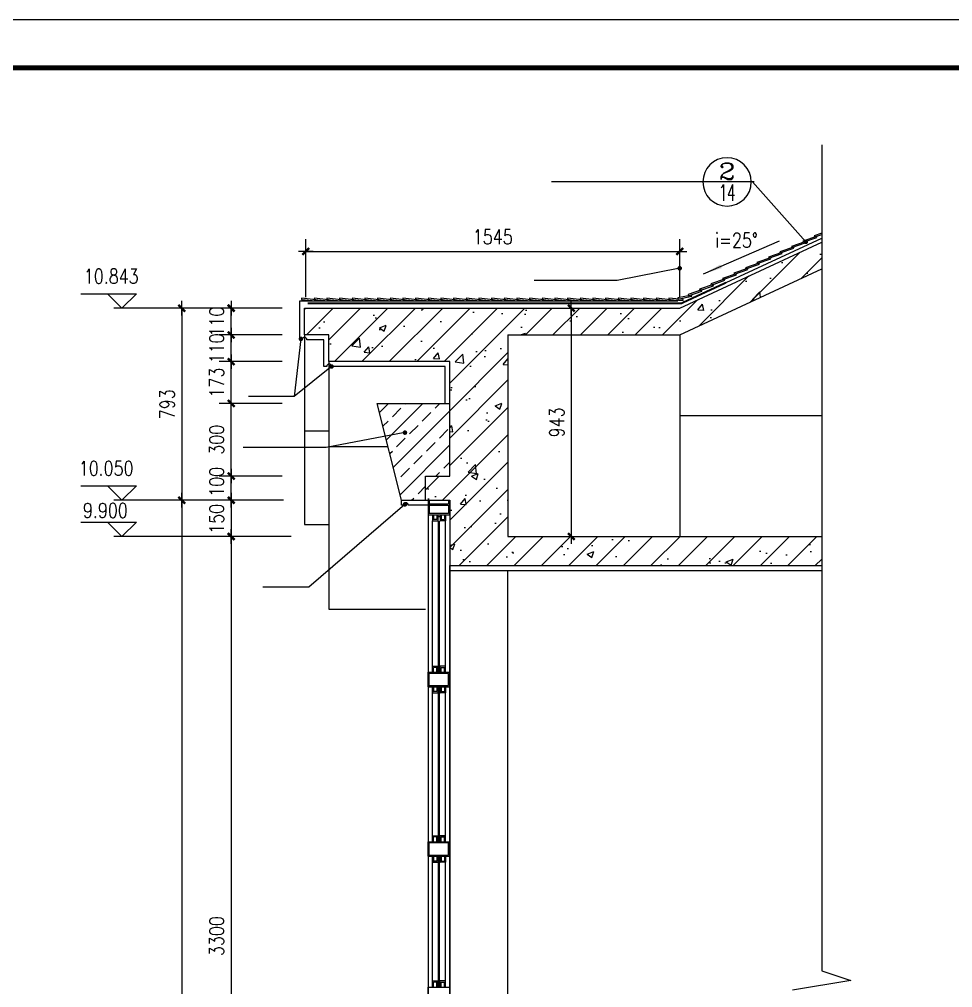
# Model space of a CAD drawing. Extents: x 12400 to 217743, y 90685 to 209848.
# Drawn here: x 102623 to 106478, y 187522 to 191521 of the extents above; entities that cross this region are included whole.
import ezdxf
from ezdxf.enums import TextEntityAlignment as Align

# ---------------------------------------------------------------- set-up
doc = ezdxf.new("R2010")
doc.units = 0
doc.header["$LTSCALE"] = 200
doc.linetypes.add('CONTINOUS', pattern=[0])
doc.layers.get('0').update_dxf_attribs({"linetype": 'CONTINUOUS'})
doc.layers.get('DEFPOINTS').update_dxf_attribs({"linetype": 'CONTINUOUS'})
for name, color, linetype in [('2', 2, 'CONTINUOUS'), ('4', 4, 'CONTINUOUS'), ('8', 8, 'CONTINUOUS'), ('ASHADE', 7, 'CONTINUOUS'), ('F1', 121, 'CONTINOUS'), ('HATCH', 8, 'CONTINUOUS'), ('PM-143', 143, 'CONTINUOUS'), ('PM-8', 8, 'CONTINUOUS'), ('PUB_DIM', 3, 'CONTINUOUS'), ('PUB_TITLE', 143, 'CONTINUOUS'), ('TEXT', 7, 'CONTINUOUS')]:
    doc.layers.add(name, color=color, linetype=linetype)
doc.styles.add('COMP', font='complex', dxfattribs={"bigfont": 'hztxt'})
doc.styles.add('DIM_FONT', font='SIMPLEX', dxfattribs={"width": 0.8})
doc.dimstyles.new('DIMA20', dxfattribs={"dimscale": 0.2, "dimtxt": 300, "dimasz": 1, "dimexe": 250, "dimexo": 300, "dimgap": 150, "dimtad": 1, "dimdec": 0, "dimzin": 0, "dimdsep": 46, "dimtxsty": 'DIM_FONT', "dimblk": '_DIMX', "dimblk1": '_DIMX', "dimblk2": '_DIMX', "dimcen": 2.5, "dimse1": 1, "dimclrt": 7, "dimadec": 0, "dimazin": 0, "dimtfac": 1, "dimtdec": 0, "dimtix": 1, "dimtmove": 2, "dimatfit": 3, "dimldrblk": '_DIMX', "dimfxl": 0, "dimtolj": 1, "dimtzin": 0, "dimarcsym": 0})
doc.dimstyles.new('DIMB20', dxfattribs={"dimscale": 0.2, "dimtxt": 300, "dimasz": 1, "dimexe": 250, "dimexo": 300, "dimgap": 150, "dimtad": 1, "dimdec": 0, "dimzin": 0, "dimdsep": 46, "dimtxsty": 'DIM_FONT', "dimblk": '_DIMX', "dimblk1": '_DIMX', "dimblk2": '_DIMX', "dimcen": 2.5, "dimse2": 1, "dimclrt": 7, "dimadec": 0, "dimazin": 0, "dimtfac": 1, "dimtdec": 0, "dimtix": 1, "dimtmove": 2, "dimatfit": 3, "dimldrblk": '_DIMX', "dimfxl": 0, "dimtolj": 1, "dimtzin": 0, "dimarcsym": 0})
doc.dimstyles.new('DIMN150', dxfattribs={"dimscale": 1.5, "dimtxt": 300, "dimasz": 1, "dimexe": 250, "dimexo": 0, "dimgap": 150, "dimtad": 1, "dimdec": 0, "dimzin": 0, "dimdsep": 46, "dimtxsty": 'DIM_FONT', "dimblk": '_DIMX', "dimblk1": '_DIMX', "dimblk2": '_DIMX', "dimsah": 1, "dimcen": 0, "dimclrt": 7, "dimadec": 0, "dimazin": 0, "dimtfac": 1, "dimtdec": 0, "dimtix": 1, "dimtmove": 2, "dimatfit": 3, "dimldrblk": '_DIMX', "dimfxl": 0, "dimtolj": 1, "dimtzin": 0, "dimarcsym": 0})
doc.dimstyles.new('DIMN20', dxfattribs={"dimscale": 0.2, "dimtxt": 300, "dimasz": 1, "dimexe": 250, "dimexo": 300, "dimgap": 150, "dimtad": 1, "dimdec": 0, "dimzin": 0, "dimdsep": 46, "dimtxsty": 'DIM_FONT', "dimblk": '_DIMX', "dimblk1": '_DIMX', "dimblk2": '_DIMX', "dimcen": 2.5, "dimclrt": 7, "dimadec": 0, "dimazin": 0, "dimtfac": 1, "dimtdec": 0, "dimtix": 1, "dimtmove": 2, "dimatfit": 3, "dimldrblk": '_DIMX', "dimfxl": 0, "dimtolj": 1, "dimtzin": 0, "dimarcsym": 0})

# ---------------------------------------------------------------- blocks, each defined once
blk = doc.blocks.new('_DIMX')
blk.add_line((-150, 0), (150, 0))
at = {"const_width": 50}
blk.add_lwpolyline([(-70, -70), (70, 70)], dxfattribs=at)
blk = doc.blocks.new('*D2131')
at = {"layer": 'DEFPOINTS', "color": 0}
for p in [(103708.8, 190328), (103293.9, 189535), (103713.7, 189535)]:
    blk.add_point(p, dxfattribs=at)
at = {"layer": 'PUB_DIM', "color": 0, "lineweight": -2}
for p, q in [((103708.8, 190328), (103243.9, 190328)), ((103293.9, 190327.8), (103293.9, 189535.2)), ((103713.7, 189535), (103243.9, 189535))]:
    blk.add_line(p, q, dxfattribs=at)
at = {"layer": 'PUB_DIM', "color": 0, "lineweight": -2, "xscale": 0.2, "yscale": 0.2, "zscale": 0.2}
for p, rotation in [((103293.9, 190328), 90), ((103293.9, 189535), 270)]:
    blk.add_blockref('_DIMX', p, dxfattribs=dict(at, rotation=rotation))
at = {"layer": 'PUB_DIM', "color": 7, "insert": (103233.9, 189931.5), "char_height": 60, "attachment_point": 5, "rotation": 90, "style": 'DIM_FONT'}
blk.add_mtext('\\A1;793', dxfattribs=at)
blk = doc.blocks.new('*D2134')
at = {"layer": 'DEFPOINTS', "color": 0}
for p in [(103593.7, 189535), (103498.3, 189385), (103813.1, 189385)]:
    blk.add_point(p, dxfattribs=at)
at = {"layer": 'PUB_DIM', "color": 0, "lineweight": -2}
for p, q in [((103593.7, 189535), (103448.3, 189535)), ((103498.3, 189534.8), (103498.3, 189385.2))]:
    blk.add_line(p, q, dxfattribs=at)
at = {"layer": 'PUB_DIM', "color": 0, "lineweight": -2, "xscale": 0.2, "yscale": 0.2, "zscale": 0.2}
for p, rotation in [((103498.3, 189535), 90), ((103498.3, 189385), 270)]:
    blk.add_blockref('_DIMX', p, dxfattribs=dict(at, rotation=rotation))
at = {"layer": 'PUB_DIM', "color": 7, "insert": (103438.3, 189458.3), "char_height": 60, "attachment_point": 5, "rotation": 90, "style": 'DIM_FONT'}
blk.add_mtext('\\A1;150', dxfattribs=at)
blk = doc.blocks.new('*D2137')
at = {"layer": 'DEFPOINTS', "color": 0}
for p in [(103498.3, 189635), (103708.8, 189635), (103593.7, 189535)]:
    blk.add_point(p, dxfattribs=at)
at = {"layer": 'PUB_DIM', "color": 0, "lineweight": -2}
for p, q in [((103708.8, 189635), (103448.3, 189635)), ((103498.3, 189535.2), (103498.3, 189634.8)), ((103593.7, 189535), (103448.3, 189535))]:
    blk.add_line(p, q, dxfattribs=at)
at = {"layer": 'PUB_DIM', "color": 0, "lineweight": -2, "xscale": 0.2, "yscale": 0.2, "zscale": 0.2}
for p, rotation in [((103498.3, 189635), 90), ((103498.3, 189535), 270)]:
    blk.add_blockref('_DIMX', p, dxfattribs=dict(at, rotation=rotation))
at = {"layer": 'PUB_DIM', "color": 7, "insert": (103438.3, 189611.1), "char_height": 60, "attachment_point": 5, "rotation": 90, "style": 'DIM_FONT'}
blk.add_mtext('\\A1;100', dxfattribs=at)
blk = doc.blocks.new('*D2138')
at = {"layer": 'DEFPOINTS', "color": 0}
for p in [(103498.3, 190107.3), (103708.8, 190107.3), (103593.7, 189934.7)]:
    blk.add_point(p, dxfattribs=at)
at = {"layer": 'PUB_DIM', "color": 0, "lineweight": -2}
for p, q in [((103708.8, 190107.3), (103448.3, 190107.3)), ((103498.3, 190107.5), (103498.3, 190107.7)), ((103498.3, 189934.7), (103498.3, 190107.3)), ((103593.7, 189934.7), (103448.3, 189934.7)), ((103498.3, 189934.5), (103498.3, 189934.3))]:
    blk.add_line(p, q, dxfattribs=at)
at = {"layer": 'PUB_DIM', "color": 0, "lineweight": -2, "xscale": 0.2, "yscale": 0.2, "zscale": 0.2}
for p, rotation in [((103498.3, 190107.3), 270), ((103498.3, 189934.7), 90)]:
    blk.add_blockref('_DIMX', p, dxfattribs=dict(at, rotation=rotation))
at = {"layer": 'PUB_DIM', "color": 7, "insert": (103438.3, 190021), "char_height": 60, "attachment_point": 5, "rotation": 90, "style": 'DIM_FONT'}
blk.add_mtext('\\A1;173', dxfattribs=at)
blk = doc.blocks.new('*D2139')
at = {"layer": 'DEFPOINTS', "color": 0}
for p in [(103498.3, 189934.7), (103708.8, 189934.7), (103593.7, 189635)]:
    blk.add_point(p, dxfattribs=at)
at = {"layer": 'PUB_DIM', "color": 0, "lineweight": -2}
for p, q in [((103708.8, 189934.7), (103448.3, 189934.7)), ((103498.3, 189635.2), (103498.3, 189934.5)), ((103593.7, 189635), (103448.3, 189635))]:
    blk.add_line(p, q, dxfattribs=at)
at = {"layer": 'PUB_DIM', "color": 0, "lineweight": -2, "xscale": 0.2, "yscale": 0.2, "zscale": 0.2}
for p, rotation in [((103498.3, 189934.7), 90), ((103498.3, 189635), 270)]:
    blk.add_blockref('_DIMX', p, dxfattribs=dict(at, rotation=rotation))
at = {"layer": 'PUB_DIM', "color": 7, "insert": (103438.3, 189784.8), "char_height": 60, "attachment_point": 5, "rotation": 90, "style": 'DIM_FONT'}
blk.add_mtext('\\A1;300', dxfattribs=at)
blk = doc.blocks.new('*D2140')
at = {"layer": 'DEFPOINTS', "color": 0}
for p in [(103498.3, 190217.6), (103708.8, 190217.6), (103593.7, 190107.3)]:
    blk.add_point(p, dxfattribs=at)
at = {"layer": 'PUB_DIM', "color": 0, "lineweight": -2}
for p, q in [((103708.8, 190217.6), (103448.3, 190217.6)), ((103498.3, 190217.8), (103498.3, 190218)), ((103498.3, 190107.3), (103498.3, 190217.6)), ((103593.7, 190107.3), (103448.3, 190107.3)), ((103498.3, 190107.1), (103498.3, 190106.9))]:
    blk.add_line(p, q, dxfattribs=at)
at = {"layer": 'PUB_DIM', "color": 0, "lineweight": -2, "xscale": 0.2, "yscale": 0.2, "zscale": 0.2}
for p, rotation in [((103498.3, 190217.6), 270), ((103498.3, 190107.3), 90)]:
    blk.add_blockref('_DIMX', p, dxfattribs=dict(at, rotation=rotation))
at = {"layer": 'PUB_DIM', "color": 7, "insert": (103438.3, 190162.4), "char_height": 60, "attachment_point": 5, "rotation": 90, "style": 'DIM_FONT'}
blk.add_mtext('\\A1;110', dxfattribs=at)
blk = doc.blocks.new('*D2141')
at = {"layer": 'DEFPOINTS', "color": 0}
for p in [(103498.3, 190328), (103708.8, 190328), (103593.7, 190217.6)]:
    blk.add_point(p, dxfattribs=at)
at = {"layer": 'PUB_DIM', "color": 0, "lineweight": -2}
for p, q in [((103708.8, 190328), (103448.3, 190328)), ((103498.3, 190328.2), (103498.3, 190328.4)), ((103498.3, 190217.6), (103498.3, 190328)), ((103593.7, 190217.6), (103448.3, 190217.6)), ((103498.3, 190217.4), (103498.3, 190217.2))]:
    blk.add_line(p, q, dxfattribs=at)
at = {"layer": 'PUB_DIM', "color": 0, "lineweight": -2, "xscale": 0.2, "yscale": 0.2, "zscale": 0.2}
for p, rotation in [((103498.3, 190328), 270), ((103498.3, 190217.6), 90)]:
    blk.add_blockref('_DIMX', p, dxfattribs=dict(at, rotation=rotation))
at = {"layer": 'PUB_DIM', "color": 7, "insert": (103438.3, 190272.8), "char_height": 60, "attachment_point": 5, "rotation": 90, "style": 'DIM_FONT'}
blk.add_mtext('\\A1;110', dxfattribs=at)
blk = doc.blocks.new('*D2144')
at = {"layer": 'DEFPOINTS', "color": 0}
for p in [(103677.8, 189535), (103293.9, 184035), (103913.7, 184035)]:
    blk.add_point(p, dxfattribs=at)
at = {"layer": 'PUB_DIM', "color": 0, "lineweight": -2}
for p, q in [((103293.9, 189534.8), (103293.9, 184035.2)), ((103913.7, 184035), (103243.9, 184035))]:
    blk.add_line(p, q, dxfattribs=at)
at = {"layer": 'PUB_DIM', "color": 0, "lineweight": -2, "xscale": 0.2, "yscale": 0.2, "zscale": 0.2}
for p, rotation in [((103293.9, 189535), 90), ((103293.9, 184035), 270)]:
    blk.add_blockref('_DIMX', p, dxfattribs=dict(at, rotation=rotation))
at = {"layer": 'PUB_DIM', "color": 7, "insert": (103233.9, 186785), "char_height": 60, "attachment_point": 5, "rotation": 90, "style": 'DIM_FONT'}
blk.add_mtext('\\A1;5500', dxfattribs=at)
blk = doc.blocks.new('*D2145')
at = {"layer": 'DEFPOINTS', "color": 0}
for p in [(103593.7, 189385), (103498.3, 186085), (103813.1, 186085)]:
    blk.add_point(p, dxfattribs=at)
at = {"layer": 'PUB_DIM', "color": 0, "lineweight": -2}
for p, q in [((103498.3, 189384.8), (103498.3, 186085.2)), ((103813.1, 186085), (103448.3, 186085))]:
    blk.add_line(p, q, dxfattribs=at)
at = {"layer": 'PUB_DIM', "color": 0, "lineweight": -2, "xscale": 0.2, "yscale": 0.2, "zscale": 0.2}
for p, rotation in [((103498.3, 189385), 90), ((103498.3, 186085), 270)]:
    blk.add_blockref('_DIMX', p, dxfattribs=dict(at, rotation=rotation))
at = {"layer": 'PUB_DIM', "color": 7, "insert": (103438.3, 187735), "char_height": 60, "attachment_point": 5, "rotation": 90, "style": 'DIM_FONT'}
blk.add_mtext('\\A1;3300', dxfattribs=at)
blk = doc.blocks.new('*D2146')
at = {"layer": 'DEFPOINTS', "color": 0}
for p in [(104753.3, 190328), (104753.3, 189385), (104903.2, 189385)]:
    blk.add_point(p, dxfattribs=at)
at = {"layer": 'PUB_DIM', "color": 0, "lineweight": -2}
for p, q in [((104753.3, 190328), (104953.2, 190328)), ((104903.2, 190327.8), (104903.2, 189385.2)), ((104753.3, 189385), (104953.2, 189385))]:
    blk.add_line(p, q, dxfattribs=at)
at = {"layer": 'PUB_DIM', "color": 0, "lineweight": -2, "xscale": 0.2, "yscale": 0.2, "zscale": 0.2}
for p, rotation in [((104903.2, 190328), 90), ((104903.2, 189385), 270)]:
    blk.add_blockref('_DIMX', p, dxfattribs=dict(at, rotation=rotation))
at = {"layer": 'PUB_DIM', "color": 7, "insert": (104843.2, 189856.5), "char_height": 60, "attachment_point": 5, "rotation": 90, "style": 'DIM_FONT'}
blk.add_mtext('\\A1;943', dxfattribs=at)
blk = doc.blocks.new('*D2147')
at = {"layer": 'DEFPOINTS', "color": 0}
for p in [(105351, 190562.8), (103806.4, 190373.2), (105351, 190373.2)]:
    blk.add_point(p, dxfattribs=at)
at = {"layer": 'PUB_DIM', "color": 0, "lineweight": -2}
for p, q in [((103806.4, 190373.2), (103806.4, 190612.8)), ((105351, 190373.2), (105351, 190612.8)), ((103806.6, 190562.8), (105350.8, 190562.8))]:
    blk.add_line(p, q, dxfattribs=at)
at = {"layer": 'PUB_DIM', "color": 0, "lineweight": -2, "xscale": 0.2, "yscale": 0.2, "zscale": 0.2, "rotation": 180}
blk.add_blockref('_DIMX', (103806.4, 190562.8), dxfattribs=at)
at = {"layer": 'PUB_DIM', "color": 0, "lineweight": -2, "xscale": 0.2, "yscale": 0.2, "zscale": 0.2}
blk.add_blockref('_DIMX', (105351, 190562.8), dxfattribs=at)
at = {"layer": 'PUB_DIM', "color": 7, "insert": (104578.7, 190622.8), "char_height": 60, "attachment_point": 5, "style": 'DIM_FONT'}
blk.add_mtext('\\A1;1545', dxfattribs=at)
blk = doc.blocks.new('_ARROW')
blk.add_solid([(0, 0), (-1, 0.1), (-1, -0.1)])
blk = doc.blocks.new('_INDEX')
blk.add_line((-0.5, 0), (0.5, 0))
blk.add_circle((0, 0), 0.5)
at = {"style": 'COMP'}
for tag, width, p, p2 in [('1', 2.333333, (-0.17, 0.05), (0.17, 0.05)), ('-', 1.166667, (-0.17, -0.39), (0.17, -0.39))]:
    blk.add_attdef(tag, text='', height=0.34, dxfattribs=dict(at, width=width)).set_placement(p, p2, align=Align.FIT)

msp = doc.modelspace()

# ---------------------------------------------------------------- hatches: boundary and pattern name
at = {"layer": 'HATCH'}
h = msp.add_hatch(dxfattribs=at)
h.set_pattern_fill('AN31C', color=256, scale=400, style=0)
h.set_pattern_definition([(45, (-98917.13, 179484.96), (-56.568542, 56.568542), []), (50, (-98917.13, 179484.96), (286.90407, -25.10085), [30, -330]), (355, (-98917.13, 179484.96), (-55.50053, 300.87685), [24, -264]), (100.4514, (-98893.22, 179482.87), (231.40375, 275.7758), [25.49608, -280.45684]), (46.1842, (-98917.13, 179564.96), (426.8964, -66.2076), [45, -495]), (96.6356, (-98881.55, 179559.44), (373.8651, 389.64715), [38.2441, -420.6852]), (351.1842, (-98917.13, 179564.96), (373.8648, 389.6474), [36, -396]), (21, (-98877.13, 179544.96), (238.76282, -161.04756), [30, -330]), (326, (-98877.13, 179544.96), (97.32613, 290.06), [24, -264]), (71.4514, (-98857.23, 179531.54), (336.08905, 129.0122), [25.49608, -280.45684]), (37.5, (-98917.13, 179484.96), (4.86394, 133.15754), [0, -260.8, 0, -268, 0, -265]), (7.5, (-98917.13, 179484.96), (105.227815, 157.76468), [0, -152.8, 0, -254.8, 0, -101]), (327.5, (-99006.33, 179484.96), (213.528974, -9.02195), [0, -100, 0, -312, 0, -414]), (317.5, (-99046.33, 179484.96), (233.27447, 40.042), [0, -130, 0, -207.2, 0, -294])])
h.paths.add_polyline_path([(104401.528, 190107.276), (104401.528, 189634.959), (104301.528, 189634.959), (104301.528, 189534.959), (104401.528, 189534.959), (104401.528, 189264.959), (105937.474, 189264.959), (105937.474, 189384.959), (104641.528, 189384.959), (104641.528, 190217.613), (105350.966, 190217.613), (105937.474, 190491.107), (105937.474, 190601.444), (105350.966, 190327.951), (103801.528, 190327.951), (103801.528, 190217.613), (103901.528, 190217.613), (103901.528, 190107.276)])
h = msp.add_hatch(dxfattribs=at)
h.set_pattern_fill('ANSI33', color=256, scale=400, style=0)
h.set_pattern_definition([(45, (-98917.13, 179484.96), (-70.71068, 70.71068), []), (45, (-98846.42, 179484.96), (-70.71068, 70.71068), [50, -25])])
h.paths.add_polyline_path([(104101.528, 189934.733), (104201.528, 189534.959), (104301.528, 189534.959), (104301.528, 189634.959), (104401.528, 189634.959), (104401.528, 189934.733)])

# ---------------------------------------------------------------- linework, layer by layer
at = {"color": 8}
for points in [[(105859.509, 190605.421), (105861.146, 190600.696), (105917.146, 190620.107), (105915.508, 190624.831), (105859.509, 190605.421)], [(105764.669, 190561.196), (105766.307, 190556.472), (105822.306, 190575.882), (105820.669, 190580.606), (105764.669, 190561.196)], [(105812.089, 190583.308), (105813.726, 190578.584), (105869.726, 190597.994), (105868.088, 190602.719), (105812.089, 190583.308)], [(105669.83, 190516.972), (105671.467, 190512.247), (105727.467, 190531.658), (105725.829, 190536.382), (105669.83, 190516.972)], [(105717.249, 190539.084), (105718.887, 190534.36), (105774.886, 190553.77), (105773.249, 190558.494), (105717.249, 190539.084)], [(105622.41, 190494.86), (105624.047, 190490.135), (105680.047, 190509.545), (105678.409, 190514.27), (105622.41, 190494.86)], [(105527.57, 190450.635), (105529.208, 190445.911), (105585.207, 190465.321), (105583.57, 190470.045), (105527.57, 190450.635)], [(105574.99, 190472.747), (105576.628, 190468.023), (105632.627, 190487.433), (105630.99, 190492.158), (105574.99, 190472.747)], [(105432.731, 190406.411), (105434.368, 190401.686), (105490.368, 190421.097), (105488.73, 190425.821), (105432.731, 190406.411)], [(105480.15, 190428.523), (105481.788, 190423.799), (105537.787, 190443.209), (105536.15, 190447.933), (105480.15, 190428.523)], [(105342.604, 190370.94), (105343.56, 190366.033), (105401.734, 190377.367), (105400.778, 190382.275), (105342.604, 190370.94)], [(105385.311, 190384.298), (105386.948, 190379.574), (105442.948, 190398.984), (105441.31, 190403.709), (105385.311, 190384.298)], [(103789.058, 190369.309), (103788.545, 190364.335), (103847.501, 190358.261), (103848.013, 190363.234), (103789.058, 190369.309)], [(103841.38, 190369.309), (103840.867, 190364.335), (103899.823, 190358.261), (103900.335, 190363.234), (103841.38, 190369.309)], [(103893.701, 190369.309), (103893.189, 190364.335), (103952.145, 190358.261), (103952.657, 190363.234), (103893.701, 190369.309)], [(103946.023, 190369.309), (103945.511, 190364.335), (104004.467, 190358.261), (104004.979, 190363.234), (103946.023, 190369.309)], [(103998.345, 190369.309), (103997.833, 190364.335), (104056.789, 190358.261), (104057.301, 190363.234), (103998.345, 190369.309)], [(104050.667, 190369.309), (104050.155, 190364.335), (104109.111, 190358.261), (104109.623, 190363.234), (104050.667, 190369.309)], [(104102.989, 190369.309), (104102.477, 190364.335), (104161.433, 190358.261), (104161.945, 190363.234), (104102.989, 190369.309)], [(104155.311, 190369.309), (104154.799, 190364.335), (104213.755, 190358.261), (104214.267, 190363.234), (104155.311, 190369.309)], [(104207.633, 190369.309), (104207.121, 190364.335), (104266.076, 190358.261), (104266.589, 190363.234), (104207.633, 190369.309)], [(104259.955, 190369.309), (104259.443, 190364.335), (104318.398, 190358.261), (104318.911, 190363.234), (104259.955, 190369.309)], [(104312.277, 190369.309), (104311.764, 190364.335), (104370.72, 190358.261), (104371.233, 190363.234), (104312.277, 190369.309)], [(104364.599, 190369.309), (104364.086, 190364.335), (104423.042, 190358.261), (104423.555, 190363.234), (104364.599, 190369.309)], [(104416.921, 190369.309), (104416.408, 190364.335), (104475.364, 190358.261), (104475.877, 190363.234), (104416.921, 190369.309)], [(104469.243, 190369.309), (104468.73, 190364.335), (104527.686, 190358.261), (104528.199, 190363.234), (104469.243, 190369.309)], [(104521.565, 190369.309), (104521.052, 190364.335), (104580.008, 190358.261), (104580.521, 190363.234), (104521.565, 190369.309)], [(104573.887, 190369.309), (104573.374, 190364.335), (104632.33, 190358.261), (104632.843, 190363.234), (104573.887, 190369.309)], [(104626.209, 190369.309), (104625.696, 190364.335), (104684.652, 190358.261), (104685.164, 190363.234), (104626.209, 190369.309)], [(104678.53, 190369.309), (104678.018, 190364.335), (104736.974, 190358.261), (104737.486, 190363.234), (104678.53, 190369.309)], [(104730.852, 190369.309), (104730.34, 190364.335), (104789.296, 190358.261), (104789.808, 190363.234), (104730.852, 190369.309)], [(104783.174, 190369.309), (104782.662, 190364.335), (104841.618, 190358.261), (104842.13, 190363.234), (104783.174, 190369.309)], [(104835.496, 190369.309), (104834.984, 190364.335), (104893.94, 190358.261), (104894.452, 190363.234), (104835.496, 190369.309)], [(104887.818, 190369.309), (104887.306, 190364.335), (104946.262, 190358.261), (104946.774, 190363.234), (104887.818, 190369.309)], [(104940.14, 190369.309), (104939.628, 190364.335), (104998.584, 190358.261), (104999.096, 190363.234), (104940.14, 190369.309)], [(104992.462, 190369.309), (104991.95, 190364.335), (105050.906, 190358.261), (105051.418, 190363.234), (104992.462, 190369.309)], [(105044.784, 190369.309), (105044.272, 190364.335), (105103.227, 190358.261), (105103.74, 190363.234), (105044.784, 190369.309)], [(105097.106, 190369.309), (105096.594, 190364.335), (105155.549, 190358.261), (105156.062, 190363.234), (105097.106, 190369.309)], [(105149.428, 190369.309), (105148.915, 190364.335), (105207.871, 190358.261), (105208.384, 190363.234), (105149.428, 190369.309)], [(105201.75, 190369.309), (105201.237, 190364.335), (105260.193, 190358.261), (105260.706, 190363.234), (105201.75, 190369.309)], [(105254.072, 190369.309), (105253.559, 190364.335), (105312.515, 190358.261), (105313.028, 190363.234), (105254.072, 190369.309)], [(105306.294, 190369.318), (105305.868, 190364.336), (105364.92, 190359.284), (105365.347, 190364.266), (105306.294, 190369.318)]]:
    msp.add_lwpolyline(points, close=True, dxfattribs=at)
msp.add_lwpolyline([(105937.474, 190638.12), (105906.928, 190627.533), (105906.928, 190627.533), (105908.566, 190622.808), (105937.474, 190632.828)], dxfattribs=at)
at = {"layer": '2'}
for points in [[(105542.84, 190433.898), (105937.474, 190617.919)], [(103790.856, 190197.613), (103781.528, 190197.613), (103781.528, 190357.951)], [(103781.528, 190357.951), (105342.838, 190357.951)], [(103892.736, 190087.276), (103881.528, 190087.276), (103881.528, 190197.613), (103810.856, 190197.613)], [(104381.528, 189934.733), (104381.528, 190087.276), (103912.736, 190087.276)], [(104209.831, 189514.959), (104201.528, 189514.959), (104201.528, 189534.959)], [(104311.528, 189514.959), (104229.831, 189514.959)], [(104401.528, 189244.959), (105937.474, 189244.959)]]:
    msp.add_lwpolyline(points, dxfattribs=at)
for centre, start in [((103800.856, 190197.613), 0), ((103902.736, 190087.276), 0), ((104219.831, 189514.959), 360)]:
    msp.add_arc(centre, 10, start, 180, dxfattribs=at)
at = {"layer": '4'}
for p, q in [((105350.966, 190217.613), (105937.474, 190491.107)), ((104641.528, 190217.613), (104641.528, 189384.959)), ((104641.528, 190217.613), (105350.966, 190217.613)), ((104101.528, 189934.733), (104401.528, 189934.733)), ((104201.528, 189534.959), (104101.528, 189934.733)), ((104201.528, 189534.959), (104401.528, 189534.959)), ((104641.528, 189384.959), (105937.474, 189384.959))]:
    msp.add_line(p, q, dxfattribs=at)
for points in [[(104301.528, 189534.959), (104301.528, 189634.959), (104401.528, 189634.959), (104401.528, 190107.276), (103901.528, 190107.276), (103901.528, 190217.613), (103801.528, 190217.613), (103801.528, 190327.951), (105350.966, 190327.951), (105937.474, 190601.444)], [(104401.528, 189534.959), (104401.528, 189264.959), (105937.474, 189264.959)]]:
    msp.add_lwpolyline(points, dxfattribs=at)
at = {"layer": '8'}
for p, q in [((104401.528, 186069.312), (104401.528, 189264.959)), ((104641.528, 186104.959), (104641.528, 189244.959))]:
    msp.add_line(p, q, dxfattribs=at)
at = {"layer": 'ASHADE', "const_width": 8}
msp.add_lwpolyline([(103813.491, 190347.951), (105356.737, 190347.616), (105542.84, 190433.898)], dxfattribs=at)
at = {"layer": 'F1'}
for p, q in [((104311.528, 189534.959), (104311.528, 189474.959)), ((104316.528, 189534.959), (104316.528, 189519.959)), ((104316.528, 189519.959), (104396.528, 189519.959)), ((104316.528, 189514.959), (104316.528, 189479.959)), ((104316.528, 189514.959), (104396.528, 189514.959)), ((104352.135, 189474.959), (104352.135, 189450.008)), ((104352.135, 189467.394), (104360.921, 189467.394)), ((104360.921, 189474.959), (104360.921, 189450.008)), ((104364.915, 189474.959), (104399.713, 189474.959)), ((104347.135, 189455.008), (104334.192, 189455.008)), ((104365.921, 189455.008), (104378.863, 189455.008)), ((104311.528, 188764.718), (104311.528, 188824.718)), ((104316.528, 188769.718), (104316.528, 188819.718)), ((104347.135, 188844.669), (104334.192, 188844.669)), ((104352.135, 188824.718), (104352.135, 188849.669)), ((104352.135, 188832.282), (104360.921, 188832.282)), ((104360.921, 188824.718), (104360.921, 188849.669)), ((104365.921, 188844.669), (104378.863, 188844.669)), ((104311.528, 188764.718), (104401.528, 188764.718)), ((104316.528, 188769.718), (104396.528, 188769.718)), ((104347.135, 188744.767), (104334.192, 188744.767)), ((104352.135, 188764.718), (104352.135, 188739.767)), ((104352.135, 188757.153), (104360.921, 188757.153)), ((104360.921, 188764.718), (104360.921, 188739.767)), ((104365.921, 188744.767), (104378.863, 188744.767)), ((104347.135, 188144.669), (104334.192, 188144.669)), ((104352.135, 188124.718), (104352.135, 188149.669)), ((104360.921, 188124.718), (104360.921, 188149.669)), ((104365.921, 188144.669), (104378.863, 188144.669)), ((104311.528, 188064.718), (104311.528, 188124.718)), ((104316.528, 188069.718), (104316.528, 188119.718)), ((104352.135, 188132.282), (104360.921, 188132.282)), ((104311.528, 188064.718), (104401.528, 188064.718)), ((104316.528, 188069.718), (104396.528, 188069.718)), ((104352.135, 188064.718), (104352.135, 188039.767)), ((104352.135, 188057.153), (104360.921, 188057.153)), ((104360.921, 188064.718), (104360.921, 188039.767)), ((104347.135, 188044.767), (104334.192, 188044.767)), ((104365.921, 188044.767), (104378.863, 188044.767)), ((104347.135, 187544.669), (104334.192, 187544.669)), ((104352.135, 187524.718), (104352.135, 187549.669)), ((104360.921, 187524.718), (104360.921, 187549.669)), ((104365.921, 187544.669), (104378.863, 187544.669)), ((104311.528, 187464.718), (104311.528, 187524.718)), ((104352.135, 187532.282), (104360.921, 187532.282))]:
    msp.add_line(p, q, dxfattribs=at)
for points in [[(104311.528, 189474.959), (104401.528, 189474.959), (104401.528, 189474.959), (104401.528, 189534.959)], [(104396.528, 189514.959), (104396.528, 189479.959), (104396.528, 189479.959), (104316.528, 189479.959)], [(104396.528, 189534.959), (104396.528, 189519.959)], [(104329.192, 189474.959), (104329.192, 189450.008), (104352.135, 189450.008)], [(104334.192, 189474.959), (104334.192, 189455.008)], [(104347.135, 189474.959), (104347.135, 189455.008)], [(104383.863, 189474.959), (104383.863, 189450.008), (104360.921, 189450.008)], [(104365.921, 189474.959), (104365.921, 189455.008)], [(104378.863, 189474.959), (104378.863, 189455.008)], [(104311.528, 188824.718), (104401.528, 188824.718), (104401.528, 188824.718), (104401.528, 188764.718)], [(104396.528, 188769.718), (104396.528, 188819.718), (104396.528, 188819.718), (104316.528, 188819.718)], [(104329.192, 188824.718), (104329.192, 188849.669), (104352.135, 188849.669)], [(104334.192, 188824.718), (104334.192, 188844.669)], [(104347.135, 188824.718), (104347.135, 188844.669)], [(104383.863, 188824.718), (104383.863, 188849.669), (104360.921, 188849.669)], [(104365.921, 188824.718), (104365.921, 188844.669)], [(104378.863, 188824.718), (104378.863, 188844.669)], [(104329.192, 188764.718), (104329.192, 188739.767), (104352.135, 188739.767)], [(104334.192, 188764.718), (104334.192, 188744.767)], [(104347.135, 188764.718), (104347.135, 188744.767)], [(104383.863, 188764.718), (104383.863, 188739.767), (104360.921, 188739.767)], [(104365.921, 188764.718), (104365.921, 188744.767)], [(104378.863, 188764.718), (104378.863, 188744.767)], [(104329.192, 188124.718), (104329.192, 188149.669), (104352.135, 188149.669)], [(104334.192, 188124.718), (104334.192, 188144.669)], [(104347.135, 188124.718), (104347.135, 188144.669)], [(104383.863, 188124.718), (104383.863, 188149.669), (104360.921, 188149.669)], [(104365.921, 188124.718), (104365.921, 188144.669)], [(104378.863, 188124.718), (104378.863, 188144.669)], [(104311.528, 188124.718), (104401.528, 188124.718), (104401.528, 188124.718), (104401.528, 188064.718)], [(104396.528, 188069.718), (104396.528, 188119.718), (104396.528, 188119.718), (104316.528, 188119.718)], [(104329.192, 188064.718), (104329.192, 188039.767), (104352.135, 188039.767)], [(104334.192, 188064.718), (104334.192, 188044.767)], [(104347.135, 188064.718), (104347.135, 188044.767)], [(104383.863, 188064.718), (104383.863, 188039.767), (104360.921, 188039.767)], [(104365.921, 188064.718), (104365.921, 188044.767)], [(104378.863, 188064.718), (104378.863, 188044.767)], [(104329.192, 187524.718), (104329.192, 187549.669), (104352.135, 187549.669)], [(104334.192, 187524.718), (104334.192, 187544.669)], [(104347.135, 187524.718), (104347.135, 187544.669)], [(104383.863, 187524.718), (104383.863, 187549.669), (104360.921, 187549.669)], [(104365.921, 187524.718), (104365.921, 187544.669)], [(104378.863, 187524.718), (104378.863, 187544.669)], [(104311.528, 187524.718), (104401.528, 187524.718), (104401.528, 187524.718), (104401.528, 187464.718)]]:
    msp.add_lwpolyline(points, dxfattribs=at)
at = {"layer": 'HATCH'}
for p, q in [((103801.528, 190217.613), (103801.528, 189434.959)), ((105350.966, 190217.613), (105350.966, 189384.959)), ((103901.528, 190107.276), (103901.528, 189084.717)), ((105350.966, 189884.959), (105937.474, 189884.959)), ((103801.528, 189821.252), (103901.528, 189821.252)), ((103901.528, 189757.545), (104145.85, 189757.545)), ((103801.528, 189434.959), (103901.528, 189434.959)), ((103901.528, 189084.717), (104301.528, 189084.717))]:
    msp.add_line(p, q, dxfattribs=at)
at = {"layer": 'PM-143'}
for p, q in [((104329.192, 188824.718), (104329.192, 189450.008)), ((104354.153, 188824.718), (104354.153, 189447.99)), ((104358.843, 188824.718), (104358.843, 189447.99)), ((104383.863, 188824.718), (104383.863, 189450.008)), ((104329.192, 188124.718), (104329.192, 188764.718)), ((104354.153, 188124.718), (104354.153, 188764.718)), ((104358.843, 188124.718), (104358.843, 188764.718)), ((104383.863, 188124.718), (104383.863, 188764.718)), ((104329.192, 187524.718), (104329.192, 188064.718)), ((104354.153, 187524.718), (104354.153, 188064.718)), ((104358.843, 187524.718), (104358.843, 188064.718)), ((104383.863, 187524.718), (104383.863, 188064.718))]:
    msp.add_line(p, q, dxfattribs=at)
at = {"layer": 'PM-8'}
for p, q in [((104311.528, 189474.959), (104311.528, 184094.959)), ((104401.528, 189474.959), (104401.528, 184094.959))]:
    msp.add_line(p, q, dxfattribs=at)
at = {"layer": 'PUB_DIM'}
for p, q in [((105937.474, 191002.874), (105937.474, 187591.247)), ((102876.853, 190387.951), (103106.887, 190387.951)), ((102986.887, 190387.951), (103046.887, 190327.951)), ((103046.887, 190327.951), (103106.887, 190387.951)), ((103708.758, 190327.951), (103013.894, 190327.951)), ((102876.853, 189594.959), (103106.887, 189594.959)), ((102986.887, 189594.959), (103046.887, 189534.959)), ((103046.887, 189534.959), (103106.887, 189594.959)), ((103713.655, 189534.959), (103013.894, 189534.959)), ((102876.853, 189444.959), (103106.887, 189444.959)), ((102986.887, 189444.959), (103046.887, 189384.959)), ((103046.887, 189384.959), (103106.887, 189444.959)), ((103746.078, 189384.959), (103013.894, 189384.959)), ((105937.474, 187591.247), (106057.474, 187551.247)), ((106057.474, 187551.247), (105817.474, 187511.247))]:
    msp.add_line(p, q, dxfattribs=at)
msp.add_lwpolyline([(105448.587, 190469.311), (105763.663, 190605.862)], dxfattribs=at)
for centre, start, end in [((104354.153, 189450.008), 180, 270), ((104358.843, 189450.008), 270, 360), ((104354.153, 188849.669), 90, 180), ((104358.843, 188849.669), 0, 90), ((104354.153, 188739.767), 180, 270), ((104358.843, 188739.767), 270, 360), ((104354.153, 188149.669), 90, 180), ((104358.843, 188149.669), 0, 90), ((104354.153, 188039.767), 180, 270), ((104358.843, 188039.767), 270, 360), ((104354.153, 187549.669), 90, 180), ((104358.843, 187549.669), 0, 90)]:
    msp.add_arc(centre, 2.018, start, end, dxfattribs=at)
at = {"layer": 'PUB_TITLE'}
msp.add_lwpolyline([(115027.327, 179640.853), (98207.327, 179640.853), (98207.327, 191520.853), (115027.327, 191520.853)], close=True, dxfattribs=at)
at = {"layer": 'PUB_TITLE', "const_width": 20}
msp.add_lwpolyline([(114827.327, 179840.853), (114827.327, 191320.853), (98707.327, 191320.853), (98707.327, 179840.853)], close=True, dxfattribs=at)
at = {"layer": 'TEXT'}
for p, q in [((105659.224, 190849.559, 0), (104821.178, 190849.559, 0)), ((105092.914, 190442.531, -20.59), (104750.434, 190442.531, -20.59)), ((103758.96, 189963.712), (103569.606, 189963.712)), ((103890.061, 189752.934), (103547.582, 189752.934)), ((103818.52, 189175.735), (103629.166, 189175.735))]:
    msp.add_line(p, q, dxfattribs=at)

# ---------------------------------------------------------------- block references
at = {"layer": 'PUB_DIM', "xscale": 80, "yscale": 80, "zscale": 80, "rotation": 203.43134088}
msp.add_blockref('_ARROW', (105448.587, 190469.311), dxfattribs=at)
at = {"layer": 'TEXT'}
ref = msp.add_blockref('_INDEX', (105546.6, 190849.559, 0), dxfattribs=dict(at, xscale=-200.0000000000001, yscale=200.0000000000001, zscale=200.0000000000001))
ref.add_attrib('1', '2', dxfattribs={"layer": '0', "height": 68, "style": 'COMP', "width": 1.5}).set_placement((105512.6, 190859.559, 0), (105580.6, 190859.559, 0), align=Align.FIT)
ref.add_attrib('-', '14', dxfattribs={"layer": '0', "height": 68, "style": 'COMP', "width": 0.677419}).set_placement((105512.6, 190771.559, 0), (105580.6, 190771.559, 0), align=Align.FIT)

# ---------------------------------------------------------------- texts
at = {"layer": 'PUB_DIM', "style": 'DIM_FONT', "width": 0.8}
for s, p in [('i=25%%d', (105673.785, 190578.943)), ('10.843', (103115.858, 190429.951)), ('10.050', (103094.759, 189636.959)), ('9.900', (103071.111, 189462.821))]:
    msp.add_text(s, height=60, dxfattribs=at).set_placement(p, align=Align.RIGHT)

# ---------------------------------------------------------------- dimensions: what is measured, and where the dimension line sits
at = {"layer": 'PUB_DIM'}
dim = msp.add_linear_dim(base=(105350.966, 190562.822), p1=(103806.359, 190373.183), p2=(105350.966, 190373.183), dimstyle='DIMN20', override={"dimexo": 0, "dimblk1": '_DIMX', "dimblk2": '_DIMX', "dimsah": 1}, dxfattribs=at)
dim.commit()
dim.dimension.update_dxf_attribs({"geometry": '*D2147', "text_midpoint": (104578.662, 190622.822)})
for base, p1, p2, angle, dimstyle, picture, middle in [((103293.853, 189534.959), (103708.758, 190327.951), (103713.655, 189534.959), 270, 'DIMN20', '*D2131', (103233.853, 189931.455)), ((103498.303, 190327.951), (103593.655, 190217.613), (103708.758, 190327.951), 90, 'DIMN20', '*D2141', (103438.303, 190272.782)), ((104903.152, 189384.959), (104753.304, 190327.951), (104753.304, 189384.959), 90, 'DIMN20', '*D2146', (104843.152, 189856.455)), ((103498.303, 190217.613), (103593.655, 190107.276), (103708.758, 190217.613), 90, 'DIMN20', '*D2140', (103438.303, 190162.445)), ((103498.303, 190107.276), (103593.655, 189934.733), (103708.758, 190107.276), 90, 'DIMN20', '*D2138', (103438.303, 190021.004)), ((103498.303, 189934.733), (103593.655, 189634.959), (103708.758, 189934.733), 90, 'DIMN20', '*D2139', (103438.303, 189784.846)), ((103293.853, 184034.959), (103677.79, 189534.959), (103913.655, 184034.959), 270, 'DIMA20', '*D2144', (103233.853, 186784.959)), ((103498.303, 186084.959), (103593.655, 189384.959), (103813.138, 186084.959), 270, 'DIMA20', '*D2145', (103438.303, 187734.959))]:
    dim = msp.add_linear_dim(base=base, p1=p1, p2=p2, angle=angle, dimstyle=dimstyle, override={"dimexo": 0, "dimblk1": '_DIMX', "dimblk2": '_DIMX', "dimsah": 1}, dxfattribs=at)
    dim.commit()
    dim.dimension.update_dxf_attribs({"geometry": picture, "text_midpoint": middle})
for base, p2, angle, dimstyle, picture, middle in [((103498.303, 189634.959), (103708.758, 189634.959), 90, 'DIMN20', '*D2137', (103438.303, 189611.147)), ((103498.303, 189384.959), (103813.138, 189384.959), 270, 'DIMB20', '*D2134', (103438.303, 189458.32))]:
    dim = msp.add_linear_dim(base=base, p1=(103593.655, 189534.959), p2=p2, angle=angle, dimstyle=dimstyle, override={"dimexo": 0, "dimblk1": '_DIMX', "dimblk2": '_DIMX', "dimsah": 1}, dxfattribs=at)
    dim.commit()
    dim.dimension.update_dxf_attribs({"geometry": picture, "text_midpoint": middle, "dimtype": 160})

# ---------------------------------------------------------------- leaders
at = {"layer": 'TEXT'}
for points in [[(105872.21, 190602.023), (105651.303, 190849.559)], [(105350.966, 190493.002), (105092.914, 190442.531)], [(103786.35, 190201.239, 20.59), (103758.96, 189963.712, 20.59)], [(103912.736, 190087.276, 20.59), (103758.96, 189963.712, 20.59)], [(104215.92, 189814.231, 20.59), (103890.061, 189752.934, 20.59)], [(104215.92, 189517.875, 20.59), (103818.52, 189175.735, 20.59)]]:
    msp.add_leader(points, dimstyle='DIMN150', override={"dimasz": 50, "dimldrblk": 'DOTSMALL'}, dxfattribs=at)

doc.saveas('drawing.dxf')
